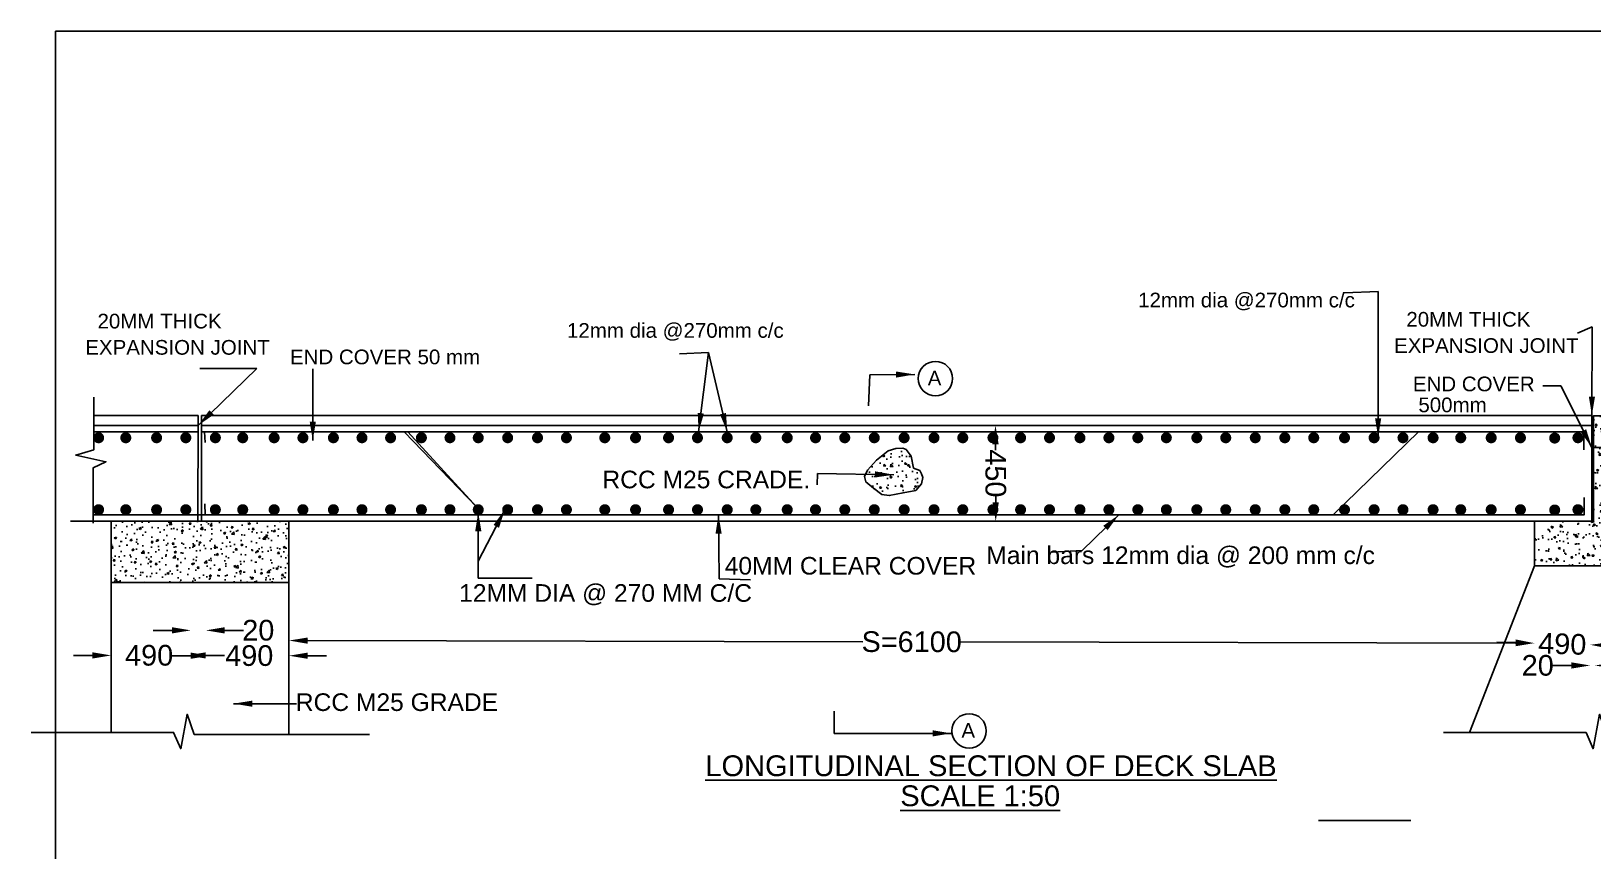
# Model space of a CAD drawing. Header units: millimetres. Extents: x 52616 to 69139, y 1944 to 13106.
# Drawn here: x 52616 to 60935, y 8742 to 13106 of the extents above; entities that cross this region are included whole.
import ezdxf

# ---------------------------------------------------------------- set-up
doc = ezdxf.new("R2010")
doc.units = ezdxf.units.MM
doc.header["$MEASUREMENT"] = 0
for name, color, linetype in [('DIMENSION', 7, 'Continuous'), ('DRAWING', 7, 'Continuous'), ('TEXT', 7, 'Continuous')]:
    doc.layers.add(name, color=color, linetype=linetype)
doc.styles.get("Standard").update_dxf_attribs({"font": 'arial.ttf'})
doc.dimstyles.get("Standard").update_dxf_attribs({"dimtxt": 110, "dimasz": 100, "dimexe": 0.18, "dimexo": 0.0625, "dimgap": 0.09, "dimtad": 0, "dimdec": 0, "dimzin": 0, "dimdsep": 46, "dimtxsty": 'Standard', "dimcen": 0.09, "dimse1": 1, "dimse2": 1, "dimadec": 0, "dimazin": 0, "dimtfac": 1, "dimtdec": 0, "dimtofl": 0, "dimtmove": 0, "dimatfit": 3, "dimfxl": 1, "dimtolj": 1, "dimtzin": 0, "dimarcsym": 0})
pattern_1 = [(130, (64140.63, 1333.8), (-112.1495, -9.8118), [11.7269, -128.9955]), (185, (64140.63, 1333.8), (21.6949, 117.6114), [9.3815, -103.1964]), (79.5486, (64131.28, 1332.98), (-90.4546, 107.7996), [9.9663, -109.6293]), (133.8158, (64140.63, 1365.07), (-166.8719, -25.8803), [17.5903, -193.4932]), (83.3644, (64126.72, 1362.91), (-146.142, 152.3114), [14.9495, -164.444]), (188.8158, (64140.63, 1365.07), (-146.142, 152.3114), [14.0722, -154.7946]), (159, (64124.99, 1357.25), (-93.3313, -62.95274), [11.7269, -128.9955]), (214, (64124.99, 1357.25), (-38.0443, 113.3831), [9.3815, -103.1964]), (108.5486, (64117.21, 1352), (-131.3756, 50.4304), [9.9663, -109.6293]), (142.5, (64140.628, 1333.797), (-1.90129, 52.05066), [0, -101.9455, 0, -104.75995, 0, -103.58727]), (172.5, (64140.63, 1333.797), (-41.13306, 61.66948), [0, -59.7288, 0, -99.60014, 0, -39.48043]), (212.5, (64175.496, 1333.797), (-83.46748, -3.52664), [0, -39.08954, 0, -121.95935, 0, -161.83068]), (222.5, (64191.13, 1333.8), (-91.1859, 15.65223), [0, -50.8164, 0, -80.9935, 0, -114.92323])]

# ---------------------------------------------------------------- blocks, each defined once
blk = doc.blocks.new('*D5')
at = {"layer": 'Defpoints', "color": 0}
for p in [(53989.5, 9846.6), (53989.6, 9861.4), (60624.3, 9832.9)]:
    blk.add_point(p, dxfattribs=at)
at = {"layer": 'DIMENSION', "color": 0, "lineweight": -2}
for p, q in [((54089.6, 9861.1), (57047, 9855.1)), ((60524.3, 9847.9), (57566.9, 9854))]:
    blk.add_line(p, q, dxfattribs=at)
at = {"layer": 'DIMENSION', "color": 0}
for points in [[(54089.6, 9877.8), (54089.5, 9844.5), (53989.6, 9861.4)], [(60524.3, 9864.6), (60524.3, 9831.2), (60624.3, 9847.7)]]:
    blk.add_solid(points, dxfattribs=at)
at = {"layer": 'DIMENSION', "color": 0, "insert": (57306.9, 9854.5), "char_height": 110, "attachment_point": 5, "rotation": 359.88195}
blk.add_mtext('\\A1;S=6100', dxfattribs=at)
blk = doc.blocks.new('*D3')
at = {"layer": 'Defpoints', "color": 0}
for p in [(60921.8, 9838.7), (60947, 9838.7), (60921.8, 9728.7)]:
    blk.add_point(p, dxfattribs=at)
at = {"layer": 'DIMENSION', "color": 0, "lineweight": -2}
for p, q in [((60821.8, 9728.7), (60721.8, 9728.7)), ((61047, 9728.7), (61147, 9728.7))]:
    blk.add_line(p, q, dxfattribs=at)
at = {"layer": 'DIMENSION', "color": 0}
for points in [[(60821.8, 9745.3), (60821.8, 9712), (60921.8, 9728.7)], [(61047, 9745.3), (61047, 9712), (60947, 9728.7)]]:
    blk.add_solid(points, dxfattribs=at)
at = {"layer": 'DIMENSION', "color": 0, "insert": (60642.2, 9728.7), "char_height": 110, "attachment_point": 5}
blk.add_mtext('\\A1;20', dxfattribs=at)
blk = doc.blocks.new('*D4')
at = {"layer": 'Defpoints', "color": 0}
for p in [(60624.3, 9847.7), (60624.3, 9847.7), (60921.8, 9838.7)]:
    blk.add_point(p, dxfattribs=at)
at = {"layer": 'DIMENSION', "color": 0, "lineweight": -2}
for p, q in [((60524.4, 9850.7), (60424.4, 9853.7)), ((61021.8, 9835.7), (61121.7, 9832.7))]:
    blk.add_line(p, q, dxfattribs=at)
at = {"layer": 'DIMENSION', "color": 0}
for points in [[(60524.9, 9867.4), (60523.9, 9834), (60624.3, 9847.7)], [(61022.3, 9852.3), (61021.3, 9819), (60921.8, 9838.7)]]:
    blk.add_solid(points, dxfattribs=at)
at = {"layer": 'DIMENSION', "color": 0, "insert": (60773.1, 9843.2), "char_height": 110, "attachment_point": 5, "rotation": 358.26891}
blk.add_mtext('\\A1;490', dxfattribs=at)
blk = doc.blocks.new('*D6')
at = {"layer": 'Defpoints', "color": 0}
for p in [(57753.4, 11006.7), (57780.2, 11006.7), (57781.6, 10496.8)]:
    blk.add_point(p, dxfattribs=at)
at = {"layer": 'DIMENSION', "color": 0, "lineweight": -2}
for p, q in [((57753.7, 10906.7), (57753.7, 10875.3)), ((57754.5, 10596.8), (57754.4, 10628.1))]:
    blk.add_line(p, q, dxfattribs=at)
at = {"layer": 'DIMENSION', "color": 0}
for points in [[(57770.3, 10906.7), (57737, 10906.6), (57753.4, 11006.7)], [(57771.1, 10596.8), (57737.8, 10596.7), (57754.7, 10496.8)]]:
    blk.add_solid(points, dxfattribs=at)
at = {"layer": 'DIMENSION', "color": 0, "insert": (57754.1, 10751.7), "char_height": 110, "attachment_point": 5, "rotation": 270.15117}
blk.add_mtext('\\A1;450', dxfattribs=at)
blk = doc.blocks.new('*D7')
at = {"layer": 'Defpoints', "color": 0}
for p in [(53446.4, 10169.9), (53042.3, 9800.5), (53446.4, 9782.3)]:
    blk.add_point(p, dxfattribs=at)
at = {"layer": 'DRAWING', "color": 0, "lineweight": -2}
for p, q in [((52942.3, 9782.3), (52842.3, 9782.3)), ((53546.4, 9782.3), (53646.4, 9782.3))]:
    blk.add_line(p, q, dxfattribs=at)
at = {"layer": 'DRAWING', "color": 0}
for points in [[(52942.3, 9799), (52942.3, 9765.7), (53042.3, 9782.3)], [(53546.4, 9799), (53546.4, 9765.7), (53446.4, 9782.3)]]:
    blk.add_solid(points, dxfattribs=at)
at = {"layer": 'DRAWING', "color": 0, "insert": (53244.4, 9782.3), "char_height": 110, "attachment_point": 5}
blk.add_mtext('\\A1;490', dxfattribs=at)
blk = doc.blocks.new('*D8')
at = {"layer": 'Defpoints', "color": 0}
for p in [(53566.2, 10169.9), (53989.5, 10169.9), (53989.5, 9780.7)]:
    blk.add_point(p, dxfattribs=at)
at = {"layer": 'DRAWING', "color": 0, "lineweight": -2}
for p, q in [((53466.2, 9780.7), (53366.2, 9780.7)), ((54089.5, 9780.7), (54189.5, 9780.7))]:
    blk.add_line(p, q, dxfattribs=at)
at = {"layer": 'DRAWING', "color": 0}
for points in [[(53466.2, 9797.4), (53466.2, 9764.1), (53566.2, 9780.7)], [(54089.5, 9797.4), (54089.5, 9764.1), (53989.5, 9780.7)]]:
    blk.add_solid(points, dxfattribs=at)
at = {"layer": 'DRAWING', "color": 0, "insert": (53777.9, 9780.7), "char_height": 110, "attachment_point": 5}
blk.add_mtext('\\A1;490', dxfattribs=at)
blk = doc.blocks.new('*D9')
at = {"layer": 'Defpoints', "color": 0}
for p in [(53546.4, 9915.8), (53466.2, 9779), (53546.4, 9777.4)]:
    blk.add_point(p, dxfattribs=at)
at = {"layer": 'DRAWING', "color": 0, "lineweight": -2}
for p, q in [((53366.2, 9915.8), (53266.2, 9915.8)), ((53646.4, 9915.8), (53746.4, 9915.8))]:
    blk.add_line(p, q, dxfattribs=at)
at = {"layer": 'DRAWING', "color": 0}
for points in [[(53366.2, 9932.5), (53366.2, 9899.2), (53466.2, 9915.8)], [(53646.4, 9932.5), (53646.4, 9899.2), (53546.4, 9915.8)]]:
    blk.add_solid(points, dxfattribs=at)
at = {"layer": 'DRAWING', "color": 0, "insert": (53826, 9915.8), "char_height": 110, "attachment_point": 5}
blk.add_mtext('\\A1;20', dxfattribs=at)

msp = doc.modelspace()

# ---------------------------------------------------------------- hatches: boundary and pattern name
at = {"layer": 'DRAWING'}
h = msp.add_hatch(dxfattribs=at)
h.set_pattern_fill('AR-CONC', color=256, scale=15.635814)
h.set_pattern_definition(pattern_1)
h.paths.add_polyline_path([(61404.3, 10889.7), (61404.3, 10706.9), (62700.4, 10706.9), (62700.4, 10742.4), (62776.3, 10770.1), (62609.8, 10801.5), (62709.7, 10829.3), (62709.7, 10889.7)])
h.paths.add_polyline_path([(62709.7, 10889.7), (62709.7, 11008.4), (60940.1, 11008.4), (60940.1, 10889.7), (61404.3, 10889.7)])
h.paths.add_polyline_path([(62709.7, 11008.4), (62709.7, 11058.1), (60940.1, 11058.1), (60940.1, 11008.4)])
h.paths.add_polyline_path([(61404.3, 10889.7), (60940.1, 10889.7), (60940.1, 10496.8), (60930.8, 10496.8), (60625.6, 10496.8), (60625.6, 10259.6), (61404.3, 10259.6)])
h = msp.add_hatch(dxfattribs=at)
h.set_pattern_fill('AR-CONC', color=256, scale=15.635814)
h.set_pattern_definition(pattern_1)
h.paths.add_polyline_path([(57316.4, 10778.9), (57304.6, 10842.7), (57277.1, 10878), (57260.5, 10885.8), (57223.1, 10883.9), (57181.9, 10871.1), (57119, 10822.1), (57071.9, 10769.1), (57055.2, 10735.7), (57063, 10706.3), (57104.3, 10672), (57147.5, 10639.6), (57187.8, 10633.7), (57261.4, 10648.4), (57328.2, 10661.2), (57359.6, 10695.5), (57365.5, 10728.9), (57359.6, 10749.5), (57349.8, 10766.2)])
h = msp.add_hatch(dxfattribs=at)
h.set_pattern_fill('AR-CONC', color=256, scale=15.635814)
h.set_pattern_definition([(50, (0, 0), (112.14947, -9.8118), [11.72686, -128.99547]), (355, (0, 0), (-21.6949, 117.61136), [9.3815, -103.19637]), (100.4514, (9.35, -0.82), (90.45465, 107.79948), [9.9663, -109.62928]), (46.1842, (0, 31.27), (166.87183, -25.88025), [17.5903, -193.4932]), (96.6356, (13.9, 29.11), (146.1421, 152.31126), [14.94945, -164.4439]), (351.1842, (0, 31.27), (146.142, 152.31137), [14.07223, -154.79456]), (21, (15.64, 23.45), (93.33128, -62.95274), [11.72686, -128.99547]), (326, (15.64, 23.45), (38.04433, 113.38311), [9.3815, -103.19637]), (71.4514, (23.41, 18.21), (131.37565, 50.43027), [9.9663, -109.62928]), (37.5, (0, 0), (1.901292, 52.050664), [0, -101.94551, 0, -104.759954, 0, -103.58727]), (7.5, (0, 0), (41.133064, 61.66948), [0, -59.72881, 0, -99.600135, 0, -39.48043]), (327.5, (-34.868, 0), (83.467483, -3.526638), [0, -39.089535, 0, -121.95935, 0, -161.830675]), (317.5, (-50.504, 0), (91.1859, 15.65223), [0, -50.8164, 0, -80.99352, 0, -114.92323])])
h.paths.add_polyline_path([(53989.5, 10496.8), (53523.1, 10496.8), (53042.3, 10496.8), (53042.3, 10169.9), (53989.5, 10169.9)])

# ---------------------------------------------------------------- linework, layer by layer
msp.add_line((59474.1, 8903.2), (59965.8, 8903.2), dxfattribs=at)
msp.add_lwpolyline([(52746.3, 13105.9), (69139.1, 13105.9), (69139.1, 1944.3), (52746.3, 1944.3)], close=True, dxfattribs=at)
for points in [[(52949.7, 11157.7), (52949.7, 10876.2)], [(53505.5, 11060.3), (52949.7, 11060.3)], [(53505.3, 11006.7), (52949.7, 11006.7)], [(53503.1, 10496.8), (53505.5, 11060.3)], [(60930.8, 11060.3), (60930.8, 10496.8), (53523.1, 10496.8), (53523.1, 11060.3)], [(60930.8, 11060.3), (53523.1, 11060.3)], [(60930.8, 11006.7), (53523.1, 11006.7)], [(60930.8, 10496.8), (60940.1, 10496.8), (60940.1, 11058.1), (62709.7, 11058.1)], [(53505.2, 10972.5), (52949.7, 10972.5)], [(60888, 10876.6), (60888, 10972.5), (53523.1, 10972.5)], [(53538.5, 10972.5), (53543, 10915.9)], [(54990.4, 10570.9), (54622.6, 10972.5)], [(60006.9, 10972.5), (59553, 10530.6)], [(52949.7, 10876.2), (52853.7, 10849.1), (53014.4, 10813.7), (52945.5, 10780.3)], [(57316.4, 10778.9), (57304.6, 10842.7), (57277.1, 10878), (57260.5, 10885.8), (57223.1, 10883.9), (57181.9, 10871.1), (57119, 10822.1), (57071.9, 10769.1), (57055.2, 10735.7), (57063, 10706.3), (57104.3, 10672), (57147.5, 10639.6), (57187.8, 10633.7), (57261.4, 10648.4), (57328.2, 10661.2), (57359.6, 10695.5), (57365.5, 10728.9), (57359.6, 10749.5), (57349.8, 10766.2), (57316.4, 10778.9)], [(60625.6, 10496.8), (60625.6, 10259.6), (61404.3, 10259.6), (61404.3, 10889.7), (60930.8, 10889.7)], [(52945.5, 10780.3), (52945.5, 10780.3), (52945.5, 10486.4)], [(60889, 10623.7), (60889, 10530.6), (52945.5, 10530.6)], [(53542.1, 10530.6), (53540.6, 10589.6)], [(53523.1, 10496.8), (52825.8, 10496.8)], [(53042.3, 10496.8), (53042.3, 9372.7)], [(53989.5, 10496.8), (53989.5, 9361.6)], [(60625.6, 10259.6), (60279.5, 9372.7)], [(53042.3, 10169.9), (53989.5, 10169.9)], [(54997.8, 10194.4), (55284.3, 10194.4)], [(54417.8, 9361.6), (53484.6, 9361.6), (53446.5, 9468.9), (53412.9, 9285.6), (53374.9, 9372.7), (52616.2, 9372.7)], [(61942.3, 9361.6), (61009, 9361.6), (60971, 9468.9), (60937.4, 9285.6), (60899.4, 9372.7), (60140.7, 9372.7)]]:
    msp.add_lwpolyline(points, dxfattribs=at)
at = {"layer": 'DRAWING', "const_width": 29.3}
for points in [[(52990, 10941.2, -1), (52960.7, 10941.2, -1)], [(53134.7, 10941.2, -1), (53105.4, 10941.2, -1)], [(53298.8, 10941.2, -1), (53269.5, 10941.2, -1)], [(53454.5, 10941.2, -1), (53425.2, 10941.2, -1)], [(53611.9, 10941.2, -1), (53582.6, 10941.2, -1)], [(53757.5, 10941.2, -1), (53728.2, 10941.2, -1)], [(53925, 10941.2, -1), (53895.6, 10941.2, -1)], [(54078.3, 10941.2, -1), (54049, 10941.2, -1)], [(54240.7, 10941.2, -1), (54211.4, 10941.2, -1)], [(54393, 10941.2, -1), (54363.7, 10941.2, -1)], [(54545.4, 10941.2, -1), (54516.1, 10941.2, -1)], [(54709.5, 10941.2, -1), (54680.2, 10941.2, -1)], [(54861.8, 10941.2, -1), (54832.5, 10941.2, -1)], [(55012.5, 10941.2, -1), (54983.2, 10941.2, -1)], [(55169.1, 10941.2, -1), (55139.8, 10941.2, -1)], [(55328.2, 10941.2, -1), (55298.9, 10941.2, -1)], [(55482.2, 10941.2, -1), (55452.9, 10941.2, -1)], [(55686.5, 10941.2, -1), (55657.2, 10941.2, -1)], [(55850.6, 10941.2, -1), (55821.2, 10941.2, -1)], [(56026.4, 10941.2, -1), (55997, 10941.2, -1)], [(56180.4, 10941.2, -1), (56151.1, 10941.2, -1)], [(56338.8, 10941.2, -1), (56309.5, 10941.2, -1)], [(56491.2, 10941.2, -1), (56461.9, 10941.2, -1)], [(56658.6, 10941.2, -1), (56629.3, 10941.2, -1)], [(56809.3, 10941.2, -1), (56780, 10941.2, -1)], [(56965, 10941.2, -1), (56935.7, 10941.2, -1)], [(57122.4, 10941.2, -1), (57093.1, 10941.2, -1)], [(57281.4, 10941.2, -1), (57252.1, 10941.2, -1)], [(57440.5, 10941.2, -1), (57411.2, 10941.2, -1)], [(57593.7, 10941.2, -1), (57564.4, 10941.2, -1)], [(57754.5, 10941.2, -1), (57725.2, 10941.2, -1)], [(57901.8, 10941.2, -1), (57872.5, 10941.2, -1)], [(58055.8, 10941.2, -1), (58026.5, 10941.2, -1)], [(58218.2, 10941.2, -1), (58188.9, 10941.2, -1)], [(58372.3, 10941.2, -1), (58343, 10941.2, -1)], [(58526.3, 10941.2, -1), (58497, 10941.2, -1)], [(58678.3, 10941.2, -1), (58649, 10941.2, -1)], [(58840.7, 10941.2, -1), (58811.4, 10941.2, -1)], [(58994.7, 10941.2, -1), (58965.4, 10941.2, -1)], [(59152.1, 10941.2, -1), (59122.8, 10941.2, -1)], [(59309.5, 10941.2, -1), (59280.2, 10941.2, -1)], [(59463.5, 10941.2, -1), (59434.2, 10941.2, -1)], [(59627.6, 10941.2, -1), (59598.3, 10941.2, -1)], [(59785, 10941.2, -1), (59755.7, 10941.2, -1)], [(59939, 10941.2, -1), (59909.7, 10941.2, -1)], [(60099.3, 10941.2, -1), (60069.9, 10941.2, -1)], [(60246.6, 10941.2, -1), (60217.3, 10941.2, -1)], [(60409, 10941.2, -1), (60379.7, 10941.2, -1)], [(60564.7, 10941.2, -1), (60535.4, 10941.2, -1)], [(60747.2, 10939.6, -1), (60717.9, 10939.6, -1)], [(60871.1, 10941.2, -1), (60841.8, 10941.2, -1)], [(52990, 10558.3, -1), (52960.7, 10558.3, -1)], [(53134.7, 10558.3, -1), (53105.4, 10558.3, -1)], [(53298.8, 10558.3, -1), (53269.5, 10558.3, -1)], [(53454.5, 10558.3, -1), (53425.2, 10558.3, -1)], [(53611.9, 10558.3, -1), (53582.6, 10558.3, -1)], [(53757.5, 10558.3, -1), (53728.2, 10558.3, -1)], [(53925, 10558.3, -1), (53895.6, 10558.3, -1)], [(54078.3, 10558.3, -1), (54049, 10558.3, -1)], [(54240.7, 10558.3, -1), (54211.4, 10558.3, -1)], [(54393, 10558.3, -1), (54363.7, 10558.3, -1)], [(54545.4, 10558.3, -1), (54516.1, 10558.3, -1)], [(54709.5, 10558.3, -1), (54680.2, 10558.3, -1)], [(54861.8, 10558.3, -1), (54832.5, 10558.3, -1)], [(55012.5, 10558.3, -1), (54983.2, 10558.3, -1)], [(55169.1, 10558.3, -1), (55139.8, 10558.3, -1)], [(55328.2, 10558.3, -1), (55298.9, 10558.3, -1)], [(55482.2, 10558.3, -1), (55452.9, 10558.3, -1)], [(55686.5, 10558.3, -1), (55657.2, 10558.3, -1)], [(55850.6, 10558.3, -1), (55821.2, 10558.3, -1)], [(56026.4, 10558.3, -1), (55997, 10558.3, -1)], [(56180.4, 10558.3, -1), (56151.1, 10558.3, -1)], [(56338.8, 10558.3, -1), (56309.5, 10558.3, -1)], [(56491.2, 10558.3, -1), (56461.9, 10558.3, -1)], [(56658.6, 10558.3, -1), (56629.3, 10558.3, -1)], [(56809.3, 10558.3, -1), (56780, 10558.3, -1)], [(56965, 10558.3, -1), (56935.7, 10558.3, -1)], [(57122.4, 10558.3, -1), (57093.1, 10558.3, -1)], [(57281.4, 10558.3, -1), (57252.1, 10558.3, -1)], [(57440.5, 10558.3, -1), (57411.2, 10558.3, -1)], [(57593.7, 10558.3, -1), (57564.4, 10558.3, -1)], [(57754.5, 10558.3, -1), (57725.2, 10558.3, -1)], [(57901.8, 10558.3, -1), (57872.5, 10558.3, -1)], [(58055.8, 10558.3, -1), (58026.5, 10558.3, -1)], [(58218.2, 10558.3, -1), (58188.9, 10558.3, -1)], [(58372.3, 10558.3, -1), (58343, 10558.3, -1)], [(58526.3, 10558.3, -1), (58497, 10558.3, -1)], [(58678.3, 10558.3, -1), (58649, 10558.3, -1)], [(58840.7, 10558.3, -1), (58811.4, 10558.3, -1)], [(58994.7, 10558.3, -1), (58965.4, 10558.3, -1)], [(59152.1, 10558.3, -1), (59122.8, 10558.3, -1)], [(59309.5, 10558.3, -1), (59280.2, 10558.3, -1)], [(59463.5, 10558.3, -1), (59434.2, 10558.3, -1)], [(59627.6, 10558.3, -1), (59598.3, 10558.3, -1)], [(59785, 10558.3, -1), (59755.7, 10558.3, -1)], [(59939, 10558.3, -1), (59909.7, 10558.3, -1)], [(60099.3, 10558.3, -1), (60069.9, 10558.3, -1)], [(60246.6, 10558.3, -1), (60217.3, 10558.3, -1)], [(60409, 10558.3, -1), (60379.7, 10558.3, -1)], [(60564.7, 10558.3, -1), (60535.4, 10558.3, -1)], [(60747.2, 10556.6, -1), (60717.9, 10556.6, -1)], [(60871.1, 10558.3, -1), (60841.8, 10558.3, -1)]]:
    msp.add_lwpolyline(points, format="xyb", close=True, dxfattribs=at)
at = {"layer": 'TEXT'}
msp.add_lwpolyline([(54990.4, 10570.9), (54602.9, 10972.5)], dxfattribs=at)
for centre in [(57433.6, 11256.7), (57613.1, 9380.5)]:
    msp.add_circle(centre, 91.5, dxfattribs=at)

# ---------------------------------------------------------------- texts
for s, height, p in [('12mm dia @270mm c/c', 78.179, (58513.3, 11635.6)), ('20MM THICK', 78.18, (52969.3, 11523.3)), ('20MM THICK', 78.18, (59942.2, 11532.9)), ('12mm dia @270mm c/c', 78.179, (55470.5, 11473.7)), ('EXPANSION JOINT', 78.179, (52904.1, 11383.6)), ('END COVER 50 mm', 78.179, (53994.7, 11332.6)), ('EXPANSION JOINT', 78.179, (59877, 11393.2)), ('A', 78.2, (57392.4, 11219.8)), ('END COVER', 78.18, (59976.8, 11188.8)), ('500mm', 78.18, (60006.3, 11077.3)), ('RCC M25 CRADE.', 93.815, (55659.2, 10672.2)), ('Main bars 12mm dia @ 200 mm c/c', 93.815, (57704.5, 10268.9)), ('40MM CLEAR COVER', 93.815, (56310.9, 10212.7)), ('12MM DIA @ 270 MM C/C', 93.815, (54895.9, 10067.9)), ('RCC M25 GRADE', 93.815, (54025.8, 9486.5)), ('A', 78.2, (57571.9, 9343.6)), ('%%ULONGITUDINAL SECTION OF DECK SLAB', 110.787, (56207.5, 9139.4)), ('%%USCALE 1:50', 110.787, (57246.1, 8979.5))]:
    msp.add_text(s, height=height, dxfattribs=at).set_placement(p)

# ---------------------------------------------------------------- dimensions: what is measured, and where the dimension line sits
at = {"layer": 'DIMENSION'}
for p1, p2, distance, text, picture, middle in [((57781.6, 10496.8), (57780.2, 11006.7), 26.8, '450', '*D6', (57754.1, 10751.7)), ((60624.3, 9832.9), (53989.5, 9846.6), -14.8, 'S=6100', '*D5', (57306.9, 9854.5)), ((60921.8, 9838.7), (60624.3, 9847.7), 0, '490', '*D4', (60773.1, 9843.2)), ((60947, 9838.7), (60921.8, 9838.7), 110, '20', '*D3', (60642.2, 9728.7))]:
    dim = msp.add_aligned_dim(p1=p1, p2=p2, distance=distance, text=text, dimstyle='Standard', dxfattribs=at)
    dim.commit()
    dim.dimension.update_dxf_attribs({"geometry": picture, "text_midpoint": middle})
at = {"layer": 'DRAWING'}
for base, p1, p2, text, picture, middle in [((53446.4, 9782.3), (53042.3, 9800.5), (53446.4, 10169.9), '490', '*D7', (53244.4, 9782.3)), ((53989.5, 9780.7), (53566.2, 10169.9), (53989.5, 10169.9), '490', '*D8', (53777.9, 9780.7)), ((53546.4, 9915.8), (53466.2, 9779), (53546.4, 9777.4), '20', '*D9', (53826, 9915.8))]:
    dim = msp.add_linear_dim(base=base, p1=p1, p2=p2, text=text, dimstyle='Standard', dxfattribs=at)
    dim.commit()
    dim.dimension.update_dxf_attribs({"geometry": picture, "text_midpoint": middle})

# ---------------------------------------------------------------- leaders
for points in [[(54116.2, 10927.2), (54116.2, 11309.1)], [(54997.8, 10543.6), (54997.8, 10194.4)], [(55139.8, 10558.3), (54997.8, 10285)]]:
    msp.add_leader(points, dimstyle='Standard', override={"dimgap": 0.09, "dimtad": 0}, dxfattribs=at)
at = {"layer": 'TEXT'}
for points in [[(59792, 10944.9), (59792, 11720.3), (59612.2, 11712.5)], [(60930.8, 11060.3), (60931.8, 11531.4), (60854.2, 11498.5)], [(56171.3, 10972.5), (56223.9, 11395.3), (56070.5, 11388.7)], [(56324.7, 10972.5), (56223.9, 11395.3)], [(53505.3, 11006.7), (53818, 11310.5), (53515.1, 11310.5)], [(57322.9, 11278.6), (57084.3, 11276.8), (57077, 11110.6)], [(60930.8, 10889.7), (60764.6, 11218.1), (60669, 11218.1)], [(57211.5, 10744.5), (56805, 10751.1), (56802.8, 10689.9)], [(56277.4, 10530.6), (56280.4, 10190.7), (56448.9, 10184.8)], [(58410.5, 10530.6), (58215.4, 10341), (58055.7, 10332.2)], [(53694.4, 9525.3), (54029.9, 9525.3)], [(57518.2, 9367.3), (56893.7, 9367.3), (56893.7, 9485.6)]]:
    msp.add_leader(points, dimstyle='Standard', override={"dimgap": 0.09, "dimtad": 0}, dxfattribs=at)

doc.saveas('drawing.dxf')
